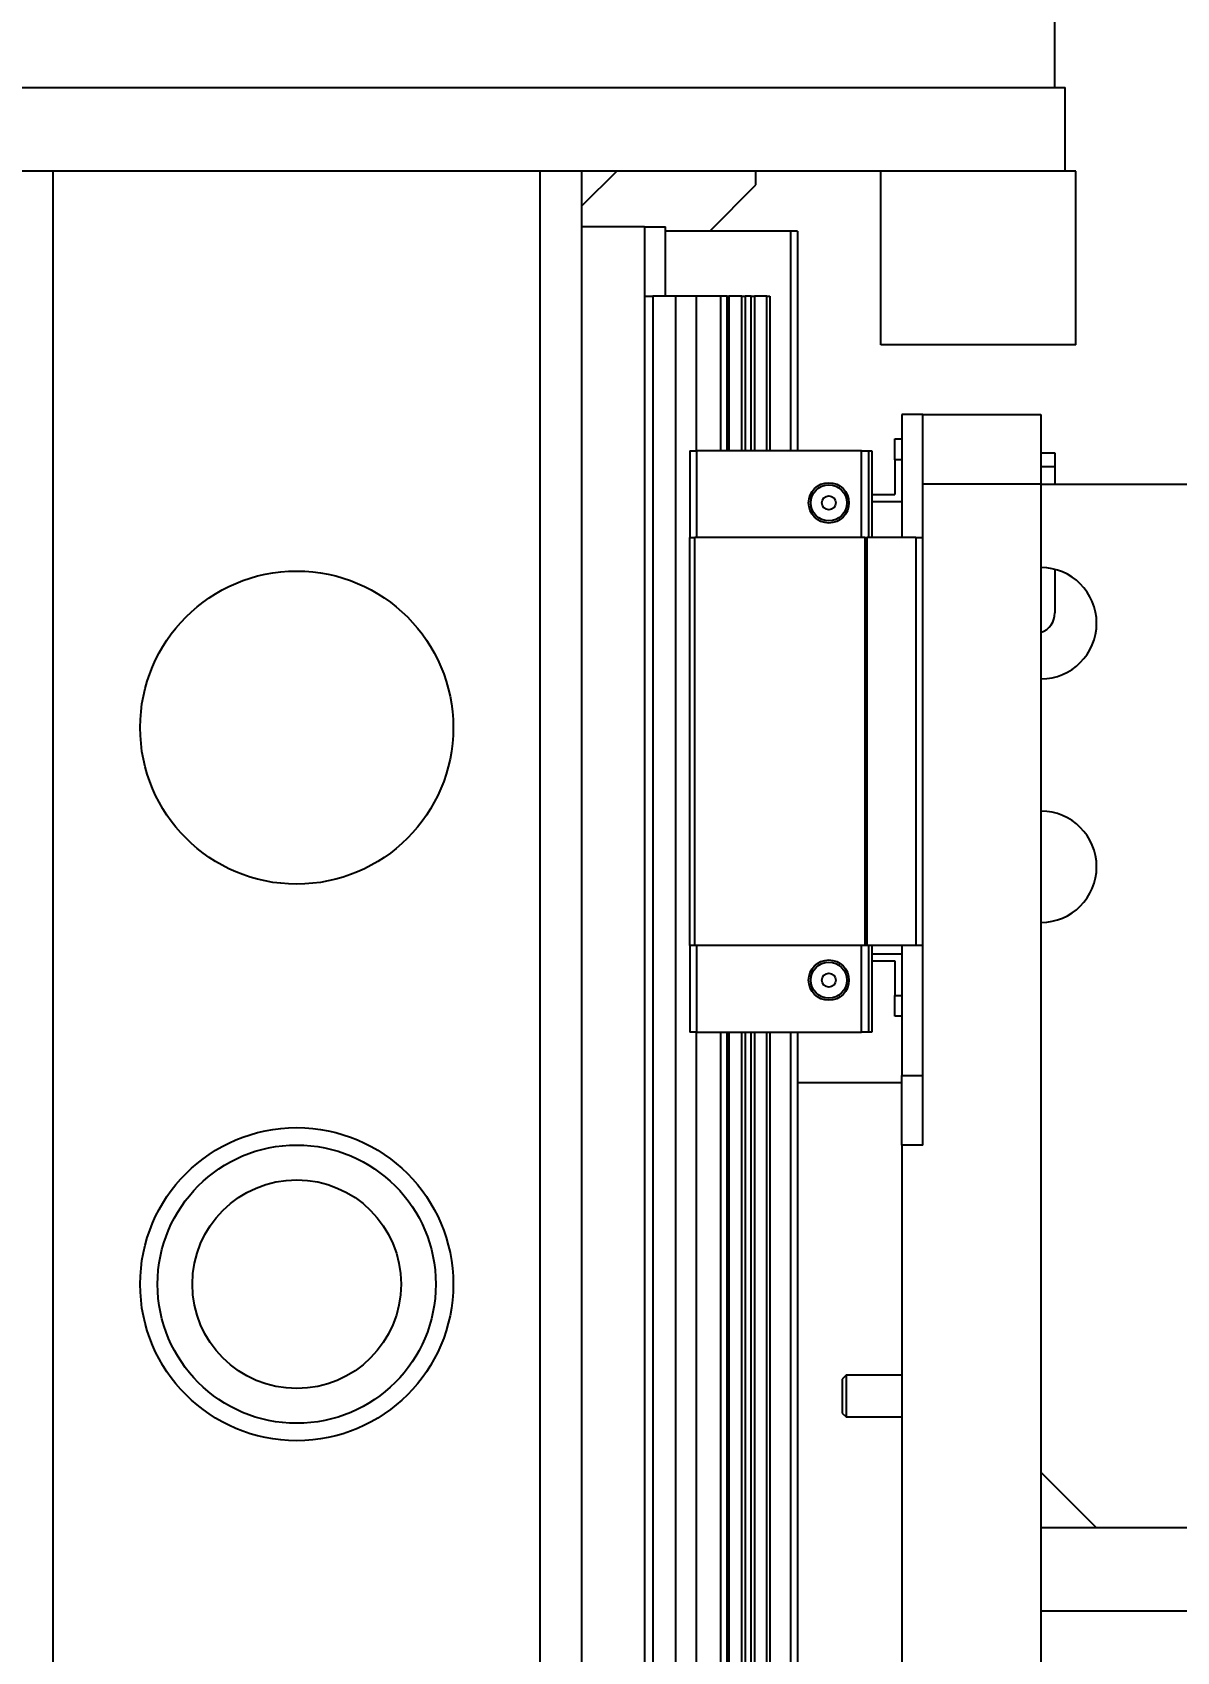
# Model space of a CAD drawing. Header units: millimetres. Extents: x 1 to 7426, y 0 to 5250.
# Drawn here: x 1876.3 to 2040.8, y 3776.2 to 4009 of the extents above; entities that cross this region are included whole.
import ezdxf

# ---------------------------------------------------------------- set-up
doc = ezdxf.new("R2010")
doc.units = ezdxf.units.MM
doc.header["$LTSCALE"] = 25
doc.layers.add('标注层', color=137, linetype='Continuous', lineweight=25)
doc.styles.add('SLDTEXTSTYLE2', font='TXT', dxfattribs={"width": 0.7})
doc.dimstyles.new('SLDDIMSTYLE0', dxfattribs={"dimtxt": 80, "dimasz": 75, "dimexe": 0, "dimexo": 0.0625, "dimgap": 20, "dimtad": 2, "dimrnd": 1e-09, "dimzin": 12, "dimdsep": 46, "dimtxsty": 'SLDTEXTSTYLE2', "dimsah": 1, "dimcen": 0.09, "dimadec": 0, "dimazin": 3, "dimtfac": 1, "dimtofl": 0, "dimtmove": 0, "dimatfit": 3, "dimfxl": 0, "dimfrac": 2, "dimtolj": 1, "dimtzin": 12, "dimarcsym": 0})
doc.dimstyles.new('SLDDIMSTYLE1', dxfattribs={"dimtxt": 80, "dimasz": 75, "dimexe": 0, "dimexo": 0.0625, "dimgap": 20, "dimtad": 2, "dimrnd": 1e-09, "dimzin": 12, "dimdsep": 46, "dimtxsty": 'SLDTEXTSTYLE2', "dimsah": 1, "dimcen": 0.09, "dimadec": 0, "dimazin": 3, "dimtfac": 1, "dimtmove": 0, "dimatfit": 0, "dimfxl": 0, "dimfrac": 2, "dimtolj": 1, "dimtzin": 12, "dimarcsym": 0})

# ---------------------------------------------------------------- blocks, each defined once
blk = doc.blocks.new('_D')
at = {"layer": '标注层'}
for p, q in [((3206.27, 4004), (3206.27, 4567.76)), ((1902.27, 4542.76), (3206.27, 4542.76))]:
    blk.add_line(p, q, dxfattribs=at)
for points in [[(1902.27, 4542.76), (1977.27, 4530.26), (1977.27, 4555.26)], [(3206.27, 4542.76), (3131.27, 4555.26), (3131.27, 4530.26)]]:
    blk.add_solid(points, dxfattribs=at)
at = {"layer": '标注层', "insert": (2515.84, 4645.89), "char_height": 80, "attachment_point": 1, "style": 'SLDTEXTSTYLE2'}
blk.add_mtext('1304', dxfattribs=at)
blk = doc.blocks.new('_D_2')
at = {"layer": '标注层'}
for p, q in [((2251.96, 3964.04), (2251.96, 4089.04)), ((2051.27, 3964.04), (2276.96, 3964.04)), ((2251.96, 3954.04), (2251.96, 3964.04)), ((2046.27, 3954.04), (2276.96, 3954.04)), ((2251.96, 3954.04), (2251.96, 3861.59))]:
    blk.add_line(p, q, dxfattribs=at)
for points in [[(2251.96, 3964.04), (2264.46, 4039.04), (2239.46, 4039.04)], [(2251.96, 3954.04), (2239.46, 3879.04), (2264.46, 3879.04)]]:
    blk.add_solid(points, dxfattribs=at)
at = {"layer": '标注层', "insert": (2148.83, 3861.59), "char_height": 80, "attachment_point": 1, "rotation": 90, "style": 'SLDTEXTSTYLE2'}
blk.add_mtext('10', dxfattribs=at)

msp = doc.modelspace()

# ---------------------------------------------------------------- linework, layer by layer
at = {"color": 7, "linetype": 'Continuous', "lineweight": 25}
for p, q in [((2023.272, 4001.044), (2023.272, 4018.044)), ((1819.594, 4001.044), (2024.772, 4001.044)), ((2024.772, 3989.044), (2024.772, 4001.044)), ((2022.194, 3989.044), (1819.594, 3989.044)), ((1879.272, 3123.044), (1879.272, 3989.044)), ((1949.272, 3123.044), (1949.272, 3989.044)), ((1955.272, 3123.044), (1955.272, 3989.044)), ((1960.272, 3989.044), (1955.272, 3984.044)), ((1973.642, 3980.414), (1980.272, 3987.044)), ((1980.272, 3987.044), (1980.272, 3989.044)), ((1998.272, 3964.044), (1998.272, 3989.044)), ((2026.272, 3989.044), (2022.194, 3989.044)), ((2026.272, 3964.044), (2026.272, 3989.044)), ((1964.272, 3981.044), (1955.272, 3981.044)), ((1964.272, 3981.044), (1964.272, 3131.044)), ((1964.272, 3981.044), (1967.272, 3981.044)), ((1967.272, 3971.044), (1967.272, 3981.044)), ((1985.272, 3980.414), (1967.272, 3980.414)), ((1985.272, 3980.414), (1985.272, 3948.844)), ((1986.272, 3980.414), (1985.272, 3980.414)), ((1986.272, 3980.414), (1986.272, 3948.844)), ((1964.272, 3971.044), (1965.472, 3971.044)), ((1965.472, 3971.044), (1965.472, 3131.044)), ((1968.772, 3971.044), (1965.472, 3971.044)), ((1968.772, 3131.044), (1968.772, 3971.044)), ((1971.772, 3971.044), (1968.772, 3971.044)), ((1971.772, 3948.844), (1971.772, 3971.044)), ((1975.267, 3971.044), (1971.772, 3971.044)), ((1975.267, 3948.844), (1975.267, 3971.044)), ((1976.148, 3971.044), (1975.267, 3971.044)), ((1976.148, 3971.044), (1976.402, 3971.044)), ((1978.271, 3971.044), (1976.402, 3971.044)), ((1978.271, 3971.044), (1978.744, 3971.044)), ((1979.6, 3971.044), (1978.744, 3971.044)), ((1979.6, 3971.044), (1980.073, 3971.044)), ((1981.883, 3971.044), (1980.073, 3971.044)), ((1981.883, 3971.044), (1982.272, 3971.044)), ((1982.272, 3971.044), (1982.272, 3948.844)), ((2026.272, 3964.044), (1998.272, 3964.044)), ((2004.272, 3954.044), (2001.272, 3954.044)), ((2001.272, 3954.044), (2001.272, 3936.344)), ((2004.272, 3954.044), (2021.272, 3954.044)), ((2004.272, 3944.044), (2004.272, 3954.044)), ((2021.272, 3954.044), (2021.272, 3944.044)), ((2000.272, 3950.544), (2001.272, 3950.544)), ((2000.272, 3947.544), (2000.272, 3950.544)), ((1970.772, 3948.844), (1970.772, 3936.344)), ((1970.772, 3948.844), (1971.772, 3948.844)), ((1971.772, 3948.844), (1971.772, 3936.344)), ((1995.472, 3948.844), (1971.772, 3948.844)), ((1995.472, 3936.344), (1995.472, 3948.844)), ((1995.472, 3948.844), (1996.472, 3948.844)), ((1996.472, 3948.844), (1996.472, 3936.344)), ((1996.472, 3948.844), (1996.972, 3948.844)), ((1996.972, 3948.844), (1996.972, 3936.344)), ((2000.272, 3947.544), (2000.272, 3942.544)), ((2001.272, 3947.544), (2000.272, 3947.544)), ((2021.272, 3948.544), (2023.272, 3948.544)), ((2023.272, 3948.544), (2023.272, 3946.544)), ((2023.272, 3946.544), (2021.272, 3946.544)), ((2023.272, 3946.544), (2023.272, 3944.044)), ((2004.272, 3849.044), (2004.272, 3944.044)), ((2021.272, 3944.044), (2004.272, 3944.044)), ((2021.272, 3944.044), (2021.272, 3564.044)), ((2021.272, 3944.044), (2043.625, 3944.044)), ((1996.972, 3942.544), (2000.272, 3942.544)), ((1996.972, 3941.544), (2001.272, 3941.544)), ((1970.772, 3877.744), (1970.772, 3936.344)), ((1970.772, 3936.344), (1971.502, 3936.344)), ((1971.502, 3877.744), (1971.502, 3936.344)), ((1995.972, 3936.344), (1971.502, 3936.344)), ((1995.972, 3936.344), (1995.972, 3877.744)), ((1995.972, 3936.344), (1996.272, 3936.344)), ((1996.272, 3877.744), (1996.272, 3936.344)), ((2003.272, 3936.344), (1996.272, 3936.344)), ((2003.272, 3936.344), (2003.272, 3877.744)), ((2003.272, 3936.344), (2004.272, 3936.344)), ((2023.272, 3931.79), (2023.272, 3925.544)), ((1971.502, 3877.744), (1970.772, 3877.744)), ((1970.772, 3877.744), (1970.772, 3865.244)), ((1995.972, 3877.744), (1971.502, 3877.744)), ((1971.772, 3877.744), (1971.772, 3865.244)), ((1995.472, 3865.244), (1995.472, 3877.744)), ((1996.272, 3877.744), (1995.972, 3877.744)), ((2003.272, 3877.744), (1996.272, 3877.744)), ((1996.472, 3877.744), (1996.472, 3865.244)), ((1996.972, 3877.744), (1996.972, 3865.244)), ((2001.272, 3877.744), (2001.272, 3859.044)), ((2004.272, 3877.744), (2003.272, 3877.744)), ((1996.972, 3876.544), (2001.272, 3876.544)), ((1996.972, 3875.544), (2000.272, 3875.544)), ((2000.272, 3875.544), (2000.272, 3870.544)), ((2000.272, 3870.544), (2001.272, 3870.544)), ((2000.272, 3867.544), (2000.272, 3870.544)), ((2001.272, 3867.544), (2000.272, 3867.544)), ((1971.772, 3865.244), (1970.772, 3865.244)), ((1971.772, 3642.844), (1971.772, 3865.244)), ((1971.772, 3865.244), (1995.472, 3865.244)), ((1975.267, 3642.844), (1975.267, 3865.244)), ((1982.272, 3865.244), (1982.272, 3642.844)), ((1985.272, 3865.244), (1985.272, 3642.844)), ((1986.272, 3865.244), (1986.272, 3642.844)), ((1996.472, 3865.244), (1995.472, 3865.244)), ((1996.972, 3865.244), (1996.472, 3865.244)), ((2001.272, 3859.044), (2004.272, 3859.044)), ((2001.272, 3849.044), (2001.272, 3859.044)), ((1986.272, 3858.044), (2001.272, 3858.044)), ((2001.272, 3849.044), (2001.272, 3659.044)), ((2004.272, 3849.044), (2001.272, 3849.044)), ((1993.259, 3815.964), (1992.705, 3815.409)), ((1992.705, 3815.409), (1992.705, 3810.518)), ((2001.272, 3815.964), (1993.259, 3815.964)), ((1993.259, 3815.964), (1993.259, 3809.964)), ((1992.705, 3810.518), (1993.259, 3809.964)), ((1993.259, 3809.964), (2001.272, 3809.964)), ((2021.272, 3802.044), (2029.272, 3794.044)), ((2974.02, 3794.044), (2021.272, 3794.044))]:
    msp.add_line(p, q, dxfattribs=at)
at = {"color": 8, "linetype": 'Continuous', "lineweight": 25}
for p, q in [((1976.148, 3948.844), (1976.148, 3971.044)), ((1976.402, 3971.044), (1976.402, 3948.844)), ((1978.271, 3948.844), (1978.271, 3971.044)), ((1978.744, 3971.044), (1978.744, 3948.844)), ((1979.6, 3948.844), (1979.6, 3971.044)), ((1980.073, 3971.044), (1980.073, 3948.844)), ((1981.883, 3948.844), (1981.883, 3971.044)), ((1976.148, 3642.844), (1976.148, 3865.244)), ((1976.402, 3865.244), (1976.402, 3642.844)), ((1978.271, 3642.844), (1978.271, 3865.244)), ((1978.744, 3865.244), (1978.744, 3642.844)), ((1979.6, 3642.844), (1979.6, 3865.244)), ((1980.073, 3865.244), (1980.073, 3642.844)), ((1981.883, 3642.844), (1981.883, 3865.244)), ((2978.401, 3782.044), (2021.272, 3782.044))]:
    msp.add_line(p, q, dxfattribs=at)
at = {"color": 7, "linetype": 'Continuous', "lineweight": 25}
for centre, radius in [((1990.772, 3941.344), 2.9), ((1990.772, 3941.344), 2.6), ((1990.772, 3941.344), 1), ((1914.272, 3909.044), 22.5), ((1990.772, 3872.744), 2.9), ((1990.772, 3872.744), 2.6), ((1990.772, 3872.744), 1), ((1914.272, 3829.044), 22.5), ((1914.272, 3829.044), 20), ((1914.272, 3829.044), 15)]:
    msp.add_circle(centre, radius, dxfattribs=at)
for centre, radius, start, end in [((2021.272, 3924.044), 8, 270, 90), ((2020.272, 3925.544), 3, 289.47122, 0), ((2021.272, 3889.044), 8, 270, 90)]:
    msp.add_arc(centre, radius, start, end, dxfattribs=at)

# ---------------------------------------------------------------- dimensions: what is measured, and where the dimension line sits
at = {"layer": '标注层'}
dim = msp.add_linear_dim(base=(3206.272, 4542.761), p1=(1902.272, 4584.317), p2=(3206.272, 3979.001), dimstyle='SLDDIMSTYLE0', dxfattribs=at)
dim.commit()
dim.dimension.update_dxf_attribs({"geometry": '_D', "text_midpoint": (2586.063, 4542.761), "dimtype": 160})
dim = msp.add_linear_dim(base=(2251.958, 3964.044), p1=(2021.272, 3954.044), p2=(2026.272, 3964.044), angle=90, dimstyle='SLDDIMSTYLE1', dxfattribs=at)
dim.commit()
dim.dimension.update_dxf_attribs({"geometry": '_D_2', "text_midpoint": (2251.958, 3896.703), "dimtype": 160})

doc.saveas('drawing.dxf')
